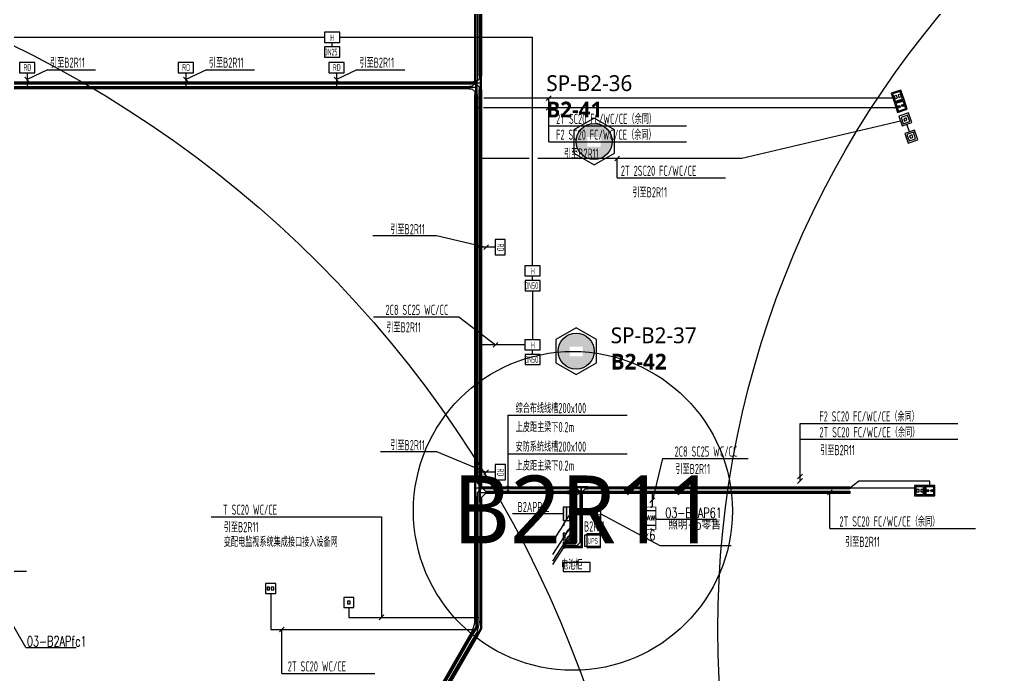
# Model space of a CAD drawing. Extents: x 444086 to 1693832, y -6784 to 371769.
# Drawn here: x 1444194 to 1487082, y 226795 to 255813 of the extents above; entities that cross this region are included whole.
import ezdxf
from ezdxf.enums import TextEntityAlignment as Align

# ---------------------------------------------------------------- set-up
doc = ezdxf.new("R2010")
doc.units = 0
doc.header["$LTSCALE"] = 1000
doc.header["$MEASUREMENT"] = 0
doc.layers.get('0').update_dxf_attribs({"color": 1, "linetype": 'CONTINUOUS'})
for name, color, linetype in [('AE-EL-TXT', 3, 'CONTINUOUS'), ('AP', 7, 'CONTINUOUS'), ('A无产权', 5, 'CONTINUOUS'), ('CABLETRAY_DOTE', 5, 'CONTINUOUS'), ('CABLETRAY_WEAK', 6, 'CONTINUOUS'), ('e-LDZ2', 4, 'CONTINUOUS'), ('E-P-NL', 6, 'CONTINUOUS'), ('e-XDD', 7, 'CONTINUOUS'), ('T-BAS', 11, 'CONTINUOUS'), ('T-BSA TEXT', 7, '485_LINE'), ('T-I-CHANNELS', 2, 'CONTINUOUS'), ('T-INTEGRATE', 1, 'ToTP_LINE'), ('T-METER DATA', 150, 'C_LINE'), ('T-R-BAS', 11, 'CONTINUOUS'), ('T-R-INTEGRATE', 1, 'CONTINUOUS'), ('T-SYSTEM BLOCK', 4, 'CONTINUOUS'), ('T-TEXT', 7, 'CONTINUOUS'), ('T-TEXT-RD', 3, 'CONTINUOUS'), ('T-TL', 2, 'CONTINUOUS'), ('T-电源线槽', 1, 'CONTINUOUS'), ('T-铁塔', 3, 'CONTINUOUS'), ('WALL', 9, 'CONTINUOUS'), ('WIRE-通讯', 4, 'CONTINUOUS')]:
    doc.layers.add(name, color=color, linetype=linetype)
doc.styles.add('_TCH_DIM', font='SIMPLEX', dxfattribs={"bigfont": 'GBCBIG'})
doc.styles.add('_TCH_LABEL', font='COMPLEX', dxfattribs={"bigfont": 'GBCBIG'})
doc.styles.add('_TEL_DIM', font='SIMPLEX', dxfattribs={"width": 0.8, "height": 3.5, "bigfont": 'HZTXT'})
doc.styles.add('GBSTYLE', font='gbxwxt.shx', dxfattribs={"width": 0.6, "bigfont": 'gbhzfs.shx'})
doc.styles.add('HZTXT1', font='txtd.shx', dxfattribs={"width": 0.7, "bigfont": 'hztxt.shx'})
doc.styles.get("Standard").update_dxf_attribs({"font": 'GBENOR', "bigfont": 'GBCBIG'})
doc.linetypes.add('485_LINE', pattern='A,25.7,-3.58,["485",Standard,S=2.54,R=0,X=-3.2,Y=-1.27],-3.85', length=33.13)
doc.linetypes.add('C_LINE', pattern='A,25.7,-2.08,["C",Standard,S=2.54,R=0,X=-0.54,Y=-1.27],-2.35', length=30.13)
doc.linetypes.add('ToTP_LINE', pattern='A,25.7,-6.08,["TO,TP",Standard,S=2.54,R=0,X=-4.5,Y=-1.27],-6.85', length=38.63)

# ---------------------------------------------------------------- blocks, each defined once
blk = doc.blocks.new('空调抄费表')
at = {"layer": 'T-SYSTEM BLOCK'}
blk.add_lwpolyline([(-338, 0), (338, 0), (338, 450), (-338, 450)], close=True, dxfattribs=at)
at = {"layer": 'T-TEXT', "style": 'GBSTYLE', "width": 0.7}
blk.add_text('H', height=281, dxfattribs=at).set_placement((-84, 63))
blk = doc.blocks.new('A$C78FD1D7B')
at = {"layer": 'T-SYSTEM BLOCK'}
blk.add_lwpolyline([(-300, 0), (300, 0), (300, 400), (-300, 400)], close=True, dxfattribs=at)
at = {"layer": 'T-TEXT', "style": 'GBSTYLE', "width": 0.7}
blk.add_text('RD', height=250, dxfattribs=at).set_placement((-149, 88))
blk = doc.blocks.new('$C30226084129344')
at = {"color": 0}
for p, q in [((-0.6, 0), (-0.6, -1.2)), ((0.6, 0), (-0.6, 0)), ((-0.37, -0.45), (-0.37, -0.75)), ((-0.07, -0.45), (-0.37, -0.45)), ((-0.37, -0.75), (-0.07, -0.75)), ((-0.07, -0.75), (-0.07, -0.45)), ((0.12, -0.45), (0.12, -0.75)), ((0.42, -0.45), (0.12, -0.45)), ((0.12, -0.75), (0.42, -0.75)), ((0.42, -0.75), (0.42, -0.45)), ((0.6, -1.2), (0.6, 0)), ((-0.6, -1.2), (0.6, -1.2))]:
    blk.add_line(p, q, dxfattribs=at)
at = {"color": 3, "style": '_TEL_DIM', "width": 0.8, "flags": 9}
blk.add_attdef('A', (0, 0), '', height=0.007, rotation=0.01, dxfattribs=at)
blk = doc.blocks.new('TD')
at = {"layer": 'T-INTEGRATE'}
for p, q in [((-225, 450), (-225, 0)), ((225, 450), (-225, 450)), ((225, 0), (225, 450)), ((-225, 0), (225, 0)), ((-56, 281), (-56, 169)), ((56, 281), (-56, 281)), ((-56, 169), (56, 169)), ((56, 169), (56, 281))]:
    blk.add_line(p, q, dxfattribs=at)
at = {"layer": 'T-INTEGRATE', "style": '_TEL_DIM', "width": 0.8, "flags": 9}
blk.add_attdef('A', (0, 0), '', height=2.63, rotation=180.01, dxfattribs=at)
blk = doc.blocks.new('$equip_U$00000265(GZ顾恪)')
at = {"linetype": 'Continuous'}
for p, q in [((-0.54, 0.7), (-0.54, 0)), ((0.54, 0.7), (0.54, 0))]:
    blk.add_line(p, q, dxfattribs=at)
at = {"const_width": 0.06}
blk.add_lwpolyline([(-0.82, 0.7), (0.82, 0.7), (0.82, 0), (-0.82, 0)], close=True, dxfattribs=at)
for p in [(-0.82, 0.35), (0, 0.7), (0, 0), (0.82, 0.35)]:
    blk.add_point(p)
at = {"color": 7, "style": '_TCH_LABEL'}
blk.add_attdef('$TEXT$', text='', height=0.36, dxfattribs=at).set_placement((-0.004, 0.344), align=Align.MIDDLE_CENTER)
at = {"color": 7, "style": '_TCH_LABEL', "flags": 1}
blk.add_attdef('A', text='', height=0.000025, dxfattribs=at).set_placement((0, 0), align=Align.MIDDLE_CENTER)
blk = doc.blocks.new('T-D2T')
at = {"layer": 'T-SYSTEM BLOCK'}
for points in [[(0, 0), (450, 0), (450, 450), (0, 450)], [(50, 50), (400, 50), (400, 400), (50, 400)], [(87, 169), (199, 169), (199, 281), (87, 281)], [(271, 169), (383, 169), (383, 281), (271, 281)]]:
    blk.add_lwpolyline(points, close=True, dxfattribs=at)
blk = doc.blocks.new('GX1')
at = {"layer": 'T-R-INTEGRATE'}
h = blk.add_hatch(color=256, dxfattribs=at)
edge = h.paths.add_edge_path()
edge.add_arc((137.5, 0), 50, 0, 360)
h = blk.add_hatch(color=256, dxfattribs=at)
edge = h.paths.add_edge_path()
edge.add_arc((312.5, 0), 50, 0, 360)
for p, q in [((450, 225), (0, 225)), ((0, 225), (0, -225)), ((400, 175), (50, 175)), ((50, 175), (50, -175)), ((400, -175), (400, 175)), ((450, -225), (450, 225)), ((0, -225), (450, -225)), ((50, -175), (400, -175))]:
    blk.add_line(p, q, dxfattribs=at)
for centre in [(137.5, 0), (312.5, 0)]:
    blk.add_circle(centre, 50, dxfattribs=at)
blk = doc.blocks.new('T-1DD')
at = {"layer": 'T-SYSTEM BLOCK'}
for points in [[(0, 0), (300, 0), (300, 300), (0, 300)], [(50, 50), (250, 50), (250, 250), (50, 250)], [(113, 113), (187, 113), (187, 187), (113, 187)]]:
    blk.add_lwpolyline(points, close=True, dxfattribs=at)
blk = doc.blocks.new('UPS1111111')
at = {"layer": 'e-LDZ2'}
blk.add_lwpolyline([(1572091, 301016), (1572991, 301016), (1572991, 300641), (1572091, 300641), (1572091, 301016)], dxfattribs=at)
at = {"layer": 'e-XDD', "style": 'HZTXT1', "width": 0.7}
blk.add_text('UPS', height=350, dxfattribs=at).set_placement((1572541, 300659), align=Align.CENTER)
blk = doc.blocks.new('$C30801101522724')
at = {"layer": 'T-SYSTEM BLOCK'}
blk.add_hatch(color=256, dxfattribs=at).paths.add_polyline_path([(0, 0), (0, -0.3), (1.2, -0.3), (1.2, 0)])
blk.add_line((0, 0), (1.2, 0), dxfattribs=at)
blk.add_lwpolyline([(0, -0.3), (1.2, -0.3), (1.2, 0.3), (0, 0.3)], close=True, dxfattribs=at)
at = {"style": '_TEL_DIM', "width": 0.8, "flags": 9}
blk.add_attdef('A', (0, 0), '', height=0.007, rotation=0.01, dxfattribs=at)
blk = doc.blocks.new('UPS')
at = {"layer": 'T-SYSTEM BLOCK'}
blk.add_lwpolyline([(-350, -500), (350, -500), (350, 0), (-350, 0)], close=True, dxfattribs=at)
at = {"layer": 'T-TEXT', "style": 'GBSTYLE', "width": 0.7}
blk.add_text('UPS', height=250, dxfattribs=at).set_placement((-215, -384))

msp = doc.modelspace()

# ---------------------------------------------------------------- hatches: boundary and pattern name
at = {"layer": 'T-SYSTEM BLOCK'}
h = msp.add_hatch(color=256, dxfattribs=at)
edge = h.paths.add_edge_path()
edge.add_arc((1468252, 233476), 52.5, 0, 360)
h.paths.add_polyline_path([(1468634, 233964), (1468767, 234269), (1468542, 234024)])
h = msp.add_hatch(color=256, dxfattribs=at)
edge = h.paths.add_edge_path()
edge.add_arc((1468252, 233476), 52.5, 0, 360)
h.paths.add_polyline_path([(1467869, 232987), (1467736, 232682), (1467961, 232927)])
h = msp.add_hatch(color=256, dxfattribs=at)
h.paths.add_polyline_path([(1468501, 233196), (1468455, 233226), (1468305, 232995, -0.041583), (1468312, 232989)])
h.paths.add_polyline_path([(1468455, 233226), (1468409, 233256), (1468297, 232999, -0.041583), (1468305, 232995)])
h.paths.add_polyline_path([(1468305, 232995, 0.041583), (1468297, 232999), (1468277, 232951)], flags=17)
h.paths.add_polyline_path([(1468312, 232989, 0.041583), (1468305, 232995), (1468277, 232951)], flags=17)
h.paths.add_polyline_path([(1468297, 232999, 0.539871), (1468224, 232951, 1), (1468329, 232951, 0.210266), (1468312, 232989), (1468277, 232951)])
h = msp.add_hatch(color=256, dxfattribs=at)
h.paths.add_polyline_path([(1468501, 232896), (1468455, 232926), (1468305, 232695, -0.041583), (1468312, 232689)])
h.paths.add_polyline_path([(1468455, 232926), (1468409, 232956), (1468297, 232699, -0.041583), (1468305, 232695)])
h.paths.add_polyline_path([(1468305, 232695, 0.041583), (1468297, 232699), (1468277, 232651)], flags=17)
h.paths.add_polyline_path([(1468312, 232689, 0.041583), (1468305, 232695), (1468277, 232651)], flags=17)
h.paths.add_polyline_path([(1468297, 232699, 0.539871), (1468224, 232651, 1), (1468329, 232651, 0.210266), (1468312, 232689), (1468277, 232651)])
h = msp.add_hatch(color=256, dxfattribs=at)
edge = h.paths.add_edge_path()
edge.add_arc((1468277, 232651), 52.5, 0, 360)
h.paths.add_polyline_path([(1467894, 232162), (1467761, 231857), (1467986, 232102)])
h = msp.add_hatch(color=256, dxfattribs=at)
edge = h.paths.add_edge_path()
edge.add_arc((1468277, 232501), 52.5, 0, 360)
h.paths.add_polyline_path([(1467894, 232012), (1467761, 231707), (1467986, 231952)])
h = msp.add_hatch(color=256, dxfattribs=at)
h.paths.add_polyline_path([(1468501, 232746), (1468455, 232776), (1468305, 232545, -0.041583), (1468312, 232539)])
h.paths.add_polyline_path([(1468455, 232776), (1468409, 232806), (1468297, 232549, -0.041583), (1468305, 232545)])
h.paths.add_polyline_path([(1468305, 232545, 0.041583), (1468297, 232549), (1468277, 232501)], flags=17)
h.paths.add_polyline_path([(1468312, 232539, 0.041583), (1468305, 232545), (1468277, 232501)], flags=17)
h.paths.add_polyline_path([(1468297, 232549, 0.539871), (1468224, 232501, 1), (1468329, 232501, 0.210266), (1468312, 232539), (1468277, 232501)])
at = {"layer": 'T-TEXT', "linetype": 'ByBlock'}
h = msp.add_hatch(color=256, dxfattribs=at)
edge = h.paths.add_edge_path()
edge.add_arc((1465785, 235149), 37.5, 0, 360)
h = msp.add_hatch(color=256, dxfattribs=at)
edge = h.paths.add_edge_path()
edge.add_arc((1465785, 234949), 37.5, 0, 360)
at = {"layer": 'WALL', "linetype": 'ByBlock'}
h = msp.add_hatch(dxfattribs=at)
h.set_pattern_fill('ESCHER', color=3)
h.set_pattern_definition([(60, (-1407647.44, -2151355.648), (-30.47999999, -7e-09), [27.94, -2.54]), (180, (-1407647.44, -2151355.648), (15.24, -26.3964543), [27.94, -2.54]), (300, (-1407647.44, -2151355.648), (30.47999999, -7e-09), [27.94, -2.54]), (60, (-1407644.9, -2151355.648), (-30.47999999, -7e-09), [5.08, -25.4]), (300, (-1407644.9, -2151355.648), (30.47999999, -7e-09), [5.08, -25.4]), (60, (-1407648.71, -2151353.448), (-30.47999999, -7e-09), [5.08, -25.4]), (180, (-1407648.71, -2151353.448), (15.24, -26.3964543), [5.08, -25.4]), (300, (-1407648.71, -2151357.848), (30.47999999, -7e-09), [5.08, -25.4]), (180, (-1407648.71, -2151357.848), (15.24, -26.3964543), [5.08, -25.4]), (60, (-1407657.6, -2151355.648), (-30.47999999, -7e-09), [5.08, -25.4]), (300, (-1407657.6, -2151355.648), (30.47999999, -7e-09), [5.08, -25.4]), (60, (-1407642.36, -2151364.447), (-30.47999999, -7e-09), [5.08, -25.4]), (180, (-1407642.36, -2151364.447), (15.24, -26.3964543), [5.08, -25.4]), (300, (-1407642.36, -2151346.85), (30.47999999, -7e-09), [5.08, -25.4]), (180, (-1407642.36, -2151346.85), (15.24, -26.3964543), [5.08, -25.4]), (0, (-1407642.36, -2151351.25), (-15.24, 26.3964543), [17.78, -12.7]), (0, (-1407642.36, -2151360.048), (-15.24, 26.3964543), [17.78, -12.7]), (120, (-1407646.17, -2151349.05), (-30.47999999, 7e-09), [17.78, -12.7]), (120, (-1407653.79, -2151353.448), (-30.47999999, 7e-09), [17.78, -12.7]), (240, (-1407653.79, -2151357.848), (15.23999999, -26.3964543), [17.78, -12.7]), (240, (-1407646.17, -2151362.247), (15.23999999, -26.3964543), [17.78, -12.7])])
h.paths.add_polyline_path([(1468804, 250410, 1), (1470396, 250410, 1)])
h.paths.add_polyline_path([(1469895, 250615), (1469895, 250181), (1469307, 250181), (1469307, 250615)], flags=16)
h = msp.add_hatch(dxfattribs=at)
h.set_pattern_fill('ESCHER', color=3)
h.set_pattern_definition([(60, (-1408442.605, -2160627.002), (-30.47999999, -7e-09), [27.94, -2.54]), (180, (-1408442.605, -2160627.002), (15.24, -26.3964543), [27.94, -2.54]), (300, (-1408442.605, -2160627.002), (30.47999999, -7e-09), [27.94, -2.54]), (60, (-1408440.065, -2160627.002), (-30.47999999, -7e-09), [5.08, -25.4]), (300, (-1408440.065, -2160627.002), (30.47999999, -7e-09), [5.08, -25.4]), (60, (-1408443.875, -2160624.803), (-30.47999999, -7e-09), [5.08, -25.4]), (180, (-1408443.875, -2160624.803), (15.24, -26.3964543), [5.08, -25.4]), (300, (-1408443.875, -2160629.202), (30.47999999, -7e-09), [5.08, -25.4]), (180, (-1408443.875, -2160629.202), (15.24, -26.3964543), [5.08, -25.4]), (60, (-1408452.765, -2160627.002), (-30.47999999, -7e-09), [5.08, -25.4]), (300, (-1408452.765, -2160627.002), (30.47999999, -7e-09), [5.08, -25.4]), (60, (-1408437.525, -2160635.8), (-30.47999999, -7e-09), [5.08, -25.4]), (180, (-1408437.525, -2160635.8), (15.24, -26.3964543), [5.08, -25.4]), (300, (-1408437.525, -2160618.203), (30.47999999, -7e-09), [5.08, -25.4]), (180, (-1408437.525, -2160618.203), (15.24, -26.3964543), [5.08, -25.4]), (0, (-1408437.525, -2160622.603), (-15.24, 26.3964543), [17.78, -12.7]), (0, (-1408437.525, -2160631.402), (-15.24, 26.3964543), [17.78, -12.7]), (120, (-1408441.335, -2160620.403), (-30.47999999, 7e-09), [17.78, -12.7]), (120, (-1408448.955, -2160624.803), (-30.47999999, 7e-09), [17.78, -12.7]), (240, (-1408448.955, -2160629.202), (15.23999999, -26.3964543), [17.78, -12.7]), (240, (-1408441.335, -2160633.601), (15.23999999, -26.3964543), [17.78, -12.7])])
h.paths.add_polyline_path([(1468009, 241139, 1), (1469601, 241139, 1)])
h.paths.add_polyline_path([(1469100, 241344), (1469100, 240910), (1468512, 240910), (1468512, 241344)], flags=16)

# ---------------------------------------------------------------- linework, layer by layer
at = {"layer": 'AE-EL-TXT'}
for p, q in [((1472525, 232529, 0), (1469875, 233950, 0)), ((1475665, 232529, 0), (1472525, 232529, 0))]:
    msp.add_line(p, q, dxfattribs=at)
at = {"layer": 'CABLETRAY_DOTE', "linetype": 'ByBlock'}
for p, q in [((1464375, 253099, 0), (1464375, 293400, 0)), ((1464575, 253299, 0), (1464575, 293600, 0)), ((1464375, 252499, 0), (1464375, 253099, 0)), ((1464575, 252699, 0), (1464575, 253299, 0)), ((1436174, 252999, 0), (1464275, 252999, 0)), ((1436374, 252799, 0), (1464075, 252799, 0)), ((1464375, 252799, 0), (1464075, 252799, 0)), ((1464575, 252999, 0), (1464275, 252999, 0)), ((1464575, 235299, 0), (1464575, 252699, 0)), ((1464375, 252499, 0), (1464375, 235499, 0)), ((1464375, 234699, 0), (1464375, 235499, 0)), ((1464375, 235099, 0), (1464775, 235099, 0)), ((1464575, 234499, 0), (1464575, 235299, 0)), ((1464775, 235099, 0), (1468727, 235099, 0)), ((1469027, 235099, 0), (1468727, 235099, 0)), ((1469327, 235099), (1468727, 235099)), ((1469027, 234799, 0), (1469027, 235099, 0)), ((1469027, 235099), (1469027, 234799)), ((1469327, 235099), (1480907, 235099)), ((1464375, 234699, 0), (1464375, 229253, 0)), ((1464575, 234899, 0), (1464975, 234899, 0)), ((1464975, 234899, 0), (1468428, 234899, 0)), ((1468728, 234899, 0), (1468428, 234899, 0)), ((1468728, 234599, 0), (1468728, 234899, 0)), ((1468728, 233050, 0), (1468728, 234599, 0)), ((1469027, 232800, 0), (1469027, 234799, 0)), ((1464575, 234499, 0), (1464575, 229180, 0)), ((1468728, 233050, 0), (1468728, 232650, 0)), ((1468728, 232650, 0), (1468328, 232650, 0)), ((1468328, 232500, 0), (1468727, 232500, 0)), ((1469027, 232500, 0), (1468727, 232500, 0)), ((1469027, 232800, 0), (1469027, 232500, 0)), ((1464375, 229253, 0), (1464375, 228953, 0)), ((1464575, 229180, 0), (1464575, 228880, 0)), ((1464225, 228693, 0), (1462853, 226306, 0)), ((1464424, 228620, 0), (1463043, 226238, 0)), ((1464375, 228953, 0), (1464225, 228693, 0)), ((1464575, 228880, 0), (1464424, 228620, 0))]:
    msp.add_line(p, q, dxfattribs=at)
at = {"layer": 'CABLETRAY_DOTE'}
for p, q in [((1469028, 234899), (1468428, 234899)), ((1468728, 234899), (1468728, 234599)), ((1469028, 234899), (1480907, 234899))]:
    msp.add_line(p, q, dxfattribs=at)
at = {"layer": 'CABLETRAY_WEAK', "linetype": 'ByBlock'}
for p, q in [((1464525, 253299, 0), (1464525, 293600, 0)), ((1464625, 293600, 0), (1464625, 253299, 0)), ((1436174, 253049, 0), (1464275, 253049, 0)), ((1464275, 253049, 0), (1464275, 252949, 0)), ((1464400, 253049, 0), (1464275, 253049, 0)), ((1464275, 253049, 0), (1464275, 252949, 0)), ((1464525, 253174, 0), (1464400, 253049, 0)), ((1464625, 253299, 0), (1464525, 253299, 0)), ((1464525, 253299, 0), (1464525, 253174, 0)), ((1464625, 253299, 0), (1464525, 253299, 0)), ((1464625, 252699, 0), (1464625, 253299, 0)), ((1464275, 252949, 0), (1436174, 252949, 0)), ((1464275, 252949, 0), (1464400, 252949, 0)), ((1464400, 252949, 0), (1464525, 252824, 0)), ((1464525, 252824, 0), (1464525, 252699, 0)), ((1464525, 252699, 0), (1464625, 252699, 0)), ((1464525, 235299, 0), (1464525, 252699, 0)), ((1464525, 252699, 0), (1464625, 252699, 0)), ((1464625, 252699, 0), (1464625, 235299, 0)), ((1464625, 235299, 0), (1464525, 235299, 0)), ((1464525, 234499, 0), (1464525, 235299, 0)), ((1464525, 235299, 0), (1464625, 235299, 0)), ((1464625, 235299, 0), (1464625, 235124, 0)), ((1464625, 235124, 0), (1464800, 234949, 0)), ((1464800, 234849, 0), (1464625, 234674, 0)), ((1464625, 234674, 0), (1464625, 234499, 0)), ((1464800, 234949, 0), (1464975, 234949, 0)), ((1464975, 234849, 0), (1464800, 234849, 0)), ((1464975, 234949, 0), (1464975, 234849, 0)), ((1464975, 234849, 0), (1464975, 234949, 0)), ((1464975, 234949, 0), (1468428, 234949, 0)), ((1468428, 234849, 0), (1464975, 234849, 0)), ((1468428, 234949, 0), (1468428, 234849, 0)), ((1468778, 234949, 0), (1468428, 234949, 0)), ((1468428, 234949, 0), (1468428, 234849, 0)), ((1468428, 234849, 0), (1468553, 234849, 0)), ((1468553, 234849, 0), (1468678, 234724, 0)), ((1468678, 234724, 0), (1468678, 234599, 0)), ((1468678, 234599, 0), (1468778, 234599, 0)), ((1468678, 233050, 0), (1468678, 234599, 0)), ((1468678, 234599, 0), (1468778, 234599, 0)), ((1468778, 234599, 0), (1468778, 233050, 0)), ((1464525, 229180, 0), (1464525, 234499, 0)), ((1464525, 234499, 0), (1464625, 234499, 0)), ((1464625, 234499, 0), (1464525, 234499, 0)), ((1464625, 234499, 0), (1464625, 229180, 0)), ((1468778, 233050, 0), (1468678, 233050, 0)), ((1468678, 232875, 0), (1468678, 233050, 0)), ((1468678, 233050, 0), (1468778, 233050, 0)), ((1468778, 233050, 0), (1468778, 232600, 0)), ((1468428, 232700, 0), (1468328, 232600, 0)), ((1468328, 232700, 0), (1468428, 232600, 0)), ((1468328, 232600, 0), (1468328, 232700, 0)), ((1468328, 232700, 0), (1468503, 232700, 0)), ((1468778, 232600, 0), (1468328, 232600, 0)), ((1468503, 232700, 0), (1468678, 232875, 0)), ((1464444, 228753, 0), (1464525, 229055, 0)), ((1464625, 229180, 0), (1464525, 229180, 0)), ((1464525, 229055, 0), (1464525, 229180, 0)), ((1464525, 229180, 0), (1464625, 229180, 0)), ((1464625, 229180, 0), (1464625, 228866, 0)), ((1462999, 226263, 0), (1464381, 228645, 0)), ((1464468, 228595, 0), (1463086, 226213, 0)), ((1464381, 228645, 0), (1464444, 228753, 0)), ((1464381, 228645, 0), (1464468, 228595, 0)), ((1464468, 228595, 0), (1464381, 228645, 0)), ((1464625, 228866, 0), (1464468, 228595, 0))]:
    msp.add_line(p, q, dxfattribs=at)
at = {"layer": 'CABLETRAY_WEAK'}
for p, q in [((1469028, 234949), (1468428, 234949)), ((1468428, 234949), (1468428, 234849)), ((1468428, 234849), (1468553, 234849)), ((1468553, 234849), (1468678, 234724)), ((1468678, 234724), (1468678, 234599)), ((1468678, 234599), (1468778, 234599)), ((1468778, 234724), (1468903, 234849)), ((1468778, 234599), (1468778, 234724)), ((1468903, 234849), (1469028, 234849)), ((1469028, 234849), (1469028, 234949)), ((1469028, 234949), (1480907, 234949)), ((1469028, 234849), (1469028, 234949)), ((1480907, 234849), (1469028, 234849)), ((1480907, 234949), (1480907, 234849))]:
    msp.add_line(p, q, dxfattribs=at)
at = {"layer": 'CABLETRAY_WEAK', "elevation": 0}
msp.add_lwpolyline([(1468227, 232601), (1468327, 232601), (1468327, 232701), (1468227, 232701)], close=True, dxfattribs=at)
at = {"layer": 'T-BAS'}
for p, q in [((1444482, 228035, 0), (1443624, 229523, 0)), ((1458759, 229800), (1458759, 229371)), ((1458759, 229371), (1464525, 229371))]:
    msp.add_line(p, q, dxfattribs=at)
at = {"layer": 'T-BAS', "linetype": 'ByBlock'}
msp.add_line((1444482, 228035, 0), (1446704, 228036, 0), dxfattribs=at)
at = {"layer": 'T-BAS', "color": 3}
msp.add_circle((1468662, 234081), 7049, dxfattribs=at)
at = {"layer": 'T-BSA TEXT', "linetype": 'ByBlock'}
for p, q in [((1445442, 253576, 0), (1444538, 253150, 0)), ((1445442, 253576, 0), (1447564, 253576, 0)), ((1452461, 253576, 0), (1451557, 253150, 0)), ((1452461, 253576, 0), (1454583, 253576, 0)), ((1459117, 253576), (1458212, 253150)), ((1459117, 253576), (1461239, 253576)), ((1444644, 253044, 0), (1444432, 253256, 0)), ((1451663, 253044, 0), (1451451, 253256, 0)), ((1458318, 253044), (1458106, 253256)), ((1467486, 252227, 0), (1467698, 252439, 0)), ((1467592, 250404, 0), (1467592, 252333, 0)), ((1467486, 251801, 0), (1467698, 252013, 0)), ((1467592, 251104, 0), (1473691, 251104, 0)), ((1467592, 250404, 0), (1473691, 250404, 0)), ((1470512, 249554, 0), (1470724, 249766, 0)), ((1470618, 248807, 0), (1470618, 249660, 0)), ((1470618, 248807, 0), (1475402, 248807, 0)), ((1459817, 246250), (1462625, 246250)), ((1462625, 246250), (1464825, 245739, 0)), ((1464719, 245633, 0), (1464931, 245845, 0)), ((1459851, 242658), (1463624, 242658)), ((1463624, 242658), (1465236, 241425)), ((1465130, 241319), (1465342, 241532)), ((1478702, 235400), (1478702, 237946, 0)), ((1478702, 237946, 0), (1485671, 237946, 0)), ((1478702, 237246, 0), (1485671, 237246, 0)), ((1460152, 236701, 0), (1462625, 236701, 0)), ((1462625, 236701, 0), (1464826, 235788)), ((1472630, 236394), (1472175, 234550)), ((1472630, 236394), (1476404, 236394)), ((1464720, 235682), (1464932, 235894)), ((1478596, 235494), (1478808, 235706)), ((1478596, 235294), (1478808, 235506)), ((1472069, 234444), (1472281, 234656)), ((1479916, 234795), (1480129, 235007)), ((1480023, 233301), (1480023, 234901)), ((1452665, 233822), (1460200, 233822)), ((1460200, 233822), (1460200, 229371)), ((1480023, 233301), (1486464, 233301)), ((1440097, 231408), (1444513, 231408, 0)), ((1460094, 229265), (1460306, 229478)), ((1455687, 228729), (1455899, 228941)), ((1455793, 226891), (1455793, 228835)), ((1455793, 226891), (1459899, 226891))]:
    msp.add_line(p, q, dxfattribs=at)
at = {"layer": 'T-I-CHANNELS', "linetype": 'ByBlock'}
for p, q in [((1464325, 253099, 0), (1464325, 293400, 0)), ((1464425, 293400, 0), (1464425, 253099, 0)), ((1464425, 253099, 0), (1464325, 253099, 0)), ((1464325, 253099, 0), (1464325, 252974, 0)), ((1464425, 253099, 0), (1464325, 253099, 0)), ((1464425, 252499, 0), (1464425, 253099, 0)), ((1436374, 252849, 0), (1464075, 252849, 0)), ((1464075, 252749, 0), (1436374, 252749, 0)), ((1464075, 252849, 0), (1464075, 252749, 0)), ((1464200, 252849, 0), (1464075, 252849, 0)), ((1464075, 252849, 0), (1464075, 252749, 0)), ((1464075, 252749, 0), (1464200, 252749, 0)), ((1464325, 252974, 0), (1464200, 252849, 0)), ((1464200, 252749, 0), (1464325, 252624, 0)), ((1464325, 252624, 0), (1464325, 252499, 0)), ((1464325, 235499, 0), (1464325, 252499, 0)), ((1464325, 252499, 0), (1464425, 252499, 0)), ((1464325, 252499, 0), (1464425, 252499, 0)), ((1464425, 252499, 0), (1464425, 235499, 0)), ((1464425, 235499, 0), (1464325, 235499, 0)), ((1464325, 234699, 0), (1464325, 235499, 0)), ((1464325, 235499, 0), (1464425, 235499, 0)), ((1464425, 235499, 0), (1464425, 235324, 0)), ((1464425, 235324, 0), (1464600, 235149, 0)), ((1464600, 235049, 0), (1464425, 234874, 0)), ((1464600, 235149, 0), (1464775, 235149, 0)), ((1464775, 235049, 0), (1464600, 235049, 0)), ((1464775, 235149, 0), (1464775, 235049, 0)), ((1464775, 235049, 0), (1464775, 235149, 0)), ((1464775, 235149, 0), (1468727, 235149, 0)), ((1468727, 235049, 0), (1464775, 235049, 0)), ((1468727, 235149, 0), (1468727, 235049, 0)), ((1469077, 235149, 0), (1468727, 235149, 0)), ((1468727, 235149, 0), (1468727, 235049, 0)), ((1469327, 235149), (1468727, 235149)), ((1468727, 235149), (1468727, 235049)), ((1468727, 235049, 0), (1468852, 235049, 0)), ((1468727, 235049), (1468852, 235049)), ((1468852, 235049, 0), (1468977, 234924, 0)), ((1468852, 235049), (1468977, 234924)), ((1469077, 234924), (1469202, 235049)), ((1469202, 235049), (1469327, 235049)), ((1469327, 235049), (1469327, 235149)), ((1469327, 235149), (1480907, 235149)), ((1469327, 235049), (1469327, 235149)), ((1480907, 235049), (1469327, 235049)), ((1480907, 235149), (1480907, 235049)), ((1464325, 229253, 0), (1464325, 234699, 0)), ((1464325, 234699, 0), (1464425, 234699, 0)), ((1464425, 234699, 0), (1464325, 234699, 0)), ((1464425, 234874, 0), (1464425, 234699, 0)), ((1464425, 234699, 0), (1464425, 229253, 0)), ((1468977, 234924, 0), (1468977, 234799, 0)), ((1468977, 234924), (1468977, 234799)), ((1468977, 234799, 0), (1469077, 234799, 0)), ((1468977, 232800, 0), (1468977, 234799, 0)), ((1468977, 234799, 0), (1469077, 234799, 0)), ((1468977, 234799), (1469077, 234799)), ((1469077, 234799), (1469077, 234924)), ((1469077, 234799, 0), (1469077, 232800, 0)), ((1468428, 232550, 0), (1468328, 232450, 0)), ((1468328, 232550, 0), (1468428, 232450, 0)), ((1468328, 232450, 0), (1468328, 232550, 0)), ((1468328, 232550, 0), (1468727, 232550, 0)), ((1468727, 232550, 0), (1468727, 232450, 0)), ((1468727, 232450, 0), (1468727, 232550, 0)), ((1468727, 232550, 0), (1468852, 232550, 0)), ((1468852, 232550, 0), (1468977, 232675, 0)), ((1469077, 232800, 0), (1468977, 232800, 0)), ((1468977, 232675, 0), (1468977, 232800, 0)), ((1468977, 232800, 0), (1469077, 232800, 0)), ((1469077, 232800, 0), (1469077, 232450, 0)), ((1468727, 232450, 0), (1468328, 232450, 0)), ((1469077, 232450, 0), (1468727, 232450, 0)), ((1464244, 228826, 0), (1464325, 229128, 0)), ((1464425, 229253, 0), (1464325, 229253, 0)), ((1464325, 229128, 0), (1464325, 229253, 0)), ((1464325, 229253, 0), (1464425, 229253, 0)), ((1464425, 229253, 0), (1464425, 228940, 0)), ((1462810, 226331, 0), (1464182, 228718, 0)), ((1464269, 228668, 0), (1462896, 226281, 0)), ((1464182, 228718, 0), (1464244, 228826, 0)), ((1464182, 228718, 0), (1464269, 228668, 0)), ((1464269, 228668, 0), (1464182, 228718, 0)), ((1464425, 228940, 0), (1464269, 228668, 0))]:
    msp.add_line(p, q, dxfattribs=at)
at = {"layer": 'T-I-CHANNELS', "elevation": 0}
msp.add_lwpolyline([(1468227, 232451), (1468327, 232451), (1468327, 232551), (1468227, 232551)], close=True, dxfattribs=at)
at = {"layer": 'T-INTEGRATE'}
for p, q in [((1455302, 230421), (1455302, 228835)), ((1455302, 228835), (1464466, 228835))]:
    msp.add_line(p, q, dxfattribs=at)
at = {"layer": 'T-METER DATA'}
for p, q in [((1443381, 255022), (1457681, 255022)), ((1458356, 255022), (1466882, 255022)), ((1466882, 244919), (1466882, 255022)), ((1466882, 243814), (1466882, 241650)), ((1466545, 241425), (1464625, 241425))]:
    msp.add_line(p, q, dxfattribs=at)
at = {"layer": 'T-METER DATA', "linetype": 'ByBlock'}
for p, q in [((1472175, 234250, 0), (1472175, 234849)), ((1472329, 233716, 0), (1474977, 233716, 0))]:
    msp.add_line(p, q, dxfattribs=at)
at = {"layer": 'T-R-INTEGRATE', "color": 4}
for p, q in [((1444538, 253450, 0), (1444538, 252849, 0)), ((1451557, 253450, 0), (1451557, 252849, 0)), ((1458212, 253450), (1458212, 252849, 0)), ((1465225, 245739, 0), (1464425, 245739, 0)), ((1465227, 235788), (1464425, 235788, 0))]:
    msp.add_line(p, q, dxfattribs=at)
at = {"layer": 'T-R-INTEGRATE'}
for p, q in [((1464480, 252333, 0), (1464425, 252333, 0)), ((1482803, 252333, 0), (1464730, 252333)), ((1480907, 235099), (1481291, 235400)), ((1480907, 235099), (1483767, 235099)), ((1484441, 235400), (1481291, 235400)), ((1484441, 235200), (1484441, 235400))]:
    msp.add_line(p, q, dxfattribs=at)
at = {"layer": 'T-R-INTEGRATE', "elevation": 0}
for points in [[(1464474, 251907), (1464425, 251907)], [(1482947, 251907), (1464715, 251907)], [(1483147, 251316), (1476129, 249660), (1467106, 249660)], [(1466726, 249660), (1464625, 249660)]]:
    msp.add_lwpolyline(points, dxfattribs=at)
msp.add_lwpolyline([(1469875, 232462), (1469875, 233062), (1469275, 233062), (1469275, 232462)], close=True, dxfattribs=at)
at = {"layer": 'T-R-INTEGRATE'}
for centre, radius in [((1517663, 228825), 42594), ((1422060, 209681), 50000)]:
    msp.add_circle(centre, radius, dxfattribs=at)
at = {"layer": 'T-SYSTEM BLOCK'}
for p, q in [((1458018, 254593), (1458018, 254797)), ((1483546, 250844, 0), (1483428, 251174, 0)), ((1466882, 244264), (1466882, 244469)), ((1466882, 240996), (1466882, 241200)), ((1468252, 233476), (1468767, 234269)), ((1468792, 233744), (1468277, 232951)), ((1468252, 233476), (1467736, 232682)), ((1468792, 233444, 0), (1468277, 232651, 0)), ((1468277, 232951), (1467761, 232157)), ((1468792, 233294, 0), (1468277, 232501, 0)), ((1468277, 232651, 0), (1467761, 231857, 0)), ((1468277, 232501, 0), (1467761, 231707, 0))]:
    msp.add_line(p, q, dxfattribs=at)
at = {"layer": 'T-SYSTEM BLOCK', "elevation": 0}
for points in [[(1457681, 254143), (1458356, 254143), (1458356, 254593), (1457681, 254593)], [(1466545, 243814), (1467220, 243814), (1467220, 244264), (1466545, 244264)], [(1466545, 240546), (1467220, 240546), (1467220, 240996), (1466545, 240996)], [(1468227, 231400), (1469427, 231400), (1469427, 231800), (1468227, 231800)]]:
    msp.add_lwpolyline(points, close=True, dxfattribs=at)
at = {"layer": 'T-TEXT', "linetype": 'ByBlock'}
for p, q in [((1465785, 238310, 0), (1465785, 234949, 0)), ((1465785, 238310, 0), (1471061, 238310, 0)), ((1465785, 236608, 0), (1471061, 236608, 0))]:
    msp.add_line(p, q, dxfattribs=at)
at = {"layer": 'T-TEXT'}
msp.add_line((1468227, 233950, 0), (1465994, 233950, 0), dxfattribs=at)
at = {"layer": 'T-TEXT', "linetype": 'ByBlock'}
for centre in [(1465785, 235149, 0), (1465785, 234949, 0)]:
    msp.add_circle(centre, 37.5, dxfattribs=at)
at = {"layer": 'T-电源线槽', "elevation": 0}
msp.add_lwpolyline([(1468227, 233451), (1468277, 233451), (1468277, 233501), (1468227, 233501)], close=True, dxfattribs=at)
at = {"layer": 'T-铁塔', "linetype": 'ByBlock'}
msp.add_lwpolyline([(1468227, 233101), (1468227, 232801), (1468327, 232801), (1468327, 233101)], close=True, dxfattribs=at)
at = {"layer": 'WALL', "color": 3, "linetype": 'ByBlock'}
for points in [[(1470498, 249900), (1470496, 250935), (1469597, 251451), (1468702, 250931), (1468704, 249895), (1469603, 249380)], [(1469703, 240628), (1469700, 241664), (1468802, 242179), (1467907, 241659), (1467909, 240624), (1468808, 240108)]]:
    msp.add_lwpolyline(points, close=True, dxfattribs=at)
for centre in [(1469600, 250410), (1468805, 241139)]:
    msp.add_circle(centre, 796, dxfattribs=at)

# ---------------------------------------------------------------- block references
at = {"layer": 'E-P-NL', "xscale": 0.6666666667442769, "yscale": 0.6666666667442769, "zscale": 0.6666666667442769, "rotation": 90}
msp.add_blockref('UPS1111111', (1670303, -814410, 0), dxfattribs=at)
at = {"layer": 'T-BAS'}
msp.add_blockref('TD', (1458759, 229800), dxfattribs=at)
at = {"layer": 'T-INTEGRATE', "xscale": 375.0000142026693, "yscale": 375.0000142026693, "zscale": 375.0000142026693, "rotation": 180}
msp.add_blockref('$C30226084129344', (1455302, 230421), dxfattribs=at)
at = {"layer": 'T-METER DATA'}
for p in [(1458018, 254797), (1466882, 244469), (1466882, 241200)]:
    msp.add_blockref('空调抄费表', p, dxfattribs=at)
at = {"layer": 'T-METER DATA', "linetype": 'ByBlock'}
ref = msp.add_blockref('$equip_U$00000265(GZ顾恪)', (1471905, 233758), dxfattribs=dict(at, xscale=600, yscale=600, zscale=600, rotation=269.9999999971541))
ref.add_attrib('$TEXT$', 'AW', dxfattribs={"layer": '0', "color": 7, "height": 216, "style": '_TCH_LABEL'}).set_placement((1472111, 233761), align=Align.MIDDLE_CENTER)
at = {"layer": 'T-R-BAS', "xscale": 1.500000000129861, "yscale": 1.500000000129861, "zscale": 1.500000000129861, "rotation": 18.85966119628424}
for p in [(1483220, 251103, 0), (1483479, 250346, 0)]:
    msp.add_blockref('T-1DD', p, dxfattribs=at)
at = {"layer": 'T-R-INTEGRATE'}
for p, xscale, yscale, zscale, rotation in [((1483372, 252051, 0), 0.9981999999999834, 0.9981999999999834, 0.9981999999999834, 198.6541290268873), ((1484665, 234975), 0.9982, 0.9982, 0.9982, 180)]:
    msp.add_blockref('GX1', p, dxfattribs=dict(at, xscale=xscale, yscale=yscale, zscale=zscale, rotation=rotation))
at = {"layer": 'T-SYSTEM BLOCK', "xscale": 500, "yscale": 500, "zscale": 500, "rotation": 269.9999999999999}
msp.add_blockref('$C30801101522724', (1468377, 234250, 0), dxfattribs=at)
at = {"layer": 'T-SYSTEM BLOCK'}
msp.add_blockref('UPS', (1469525, 233012, 0), dxfattribs=at)
at = {"layer": 'T-TL', "linetype": 'ByBlock', "xscale": 0.998200000003625, "yscale": 0.998200000003625, "zscale": 0.998200000003625, "rotation": 18.65412902677196}
msp.add_blockref('T-D2T', (1482875, 252120, 0), dxfattribs=at)
at = {"layer": 'T-TL', "linetype": 'ByBlock', "xscale": 0.9982, "yscale": 0.9982, "zscale": 0.9982}
msp.add_blockref('T-D2T', (1483767, 234750), dxfattribs=at)
at = {"layer": 'WIRE-通讯', "xscale": 1.125, "yscale": 1.125, "zscale": 1.125}
for p in [(1444538, 253450, 0), (1451557, 253450, 0), (1458212, 253450)]:
    msp.add_blockref('A$C78FD1D7B', p, dxfattribs=at)
at = {"layer": 'WIRE-通讯', "xscale": 1.125, "yscale": 1.125, "zscale": 1.125, "rotation": 270}
for p in [(1465225, 245739, 0), (1465227, 235788)]:
    msp.add_blockref('A$C78FD1D7B', p, dxfattribs=at)

# ---------------------------------------------------------------- texts
at = {"layer": 'AP', "color": 3, "char_height": 700, "attachment_point": 1}
for s, insert in [('{\\fMicrosoft YaHei|b0|i0|c134|p34;SP-B2-36\\P\\fMicrosoft YaHei|b1|i0|c134|p34;\\C1;B2-41}', (1467490, 253343)), ('{\\fMicrosoft YaHei|b0|i0|c134|p34;SP-B2-37\\P\\fMicrosoft YaHei|b1|i0|c134|p34;\\C1;B2-42}', (1470335, 242194))]:
    msp.add_mtext_dynamic_manual_height_columns(s, width=3644.11, gutter_width=12.5, heights=[0], dxfattribs=dict(at, insert=insert))
at = {"layer": 'A无产权', "color": 3, "insert": (1463351, 235644, 0), "char_height": 3000, "attachment_point": 1, "style": '_TCH_DIM'}
msp.add_mtext_dynamic_manual_height_columns('{\\fMicrosoft YaHei|b0|i0|c134|p34;B2R11}', width=5863.74, gutter_width=1750, heights=[0], dxfattribs=at)
at = {"layer": 'T-BAS', "linetype": 'ByBlock', "style": 'HZTXT1', "width": 0.7}
msp.add_text('03-B2APfc1', height=450, dxfattribs=at).set_placement((1444525, 228087, 0))
at = {"layer": 'T-BSA TEXT', "linetype": 'ByBlock', "style": 'GBSTYLE', "width": 0.7}
for s, p in [('引至B2R11', (1445549, 253678, 0)), ('引至B2R11', (1452568, 253678, 0)), ('引至B2R11', (1459224, 253678)), ('2T SC20 FC/WC/CE（余同）', (1467919, 251190, 0)), ('F2 SC20 FC/WC/CE（余同）', (1467919, 250490, 0)), ('引至B2R11', (1468267, 249655, 0)), ('2T 2SC20 FC/WC/CE', (1470780, 248893, 0)), ('引至B2R11', (1471292, 247946, 0)), ('引至B2R11', (1460590, 246312)), ('2C8 SC25 WC/CC', (1460377, 242744)), ('引至B2R11', (1460414, 241974)), ('F2 SC20 FC/WC/CE（余同）', (1479557, 238032, 0)), ('2T SC20 FC/WC/CE（余同）', (1479557, 237332, 0)), ('引至B2R11', (1460590, 236762, 0)), ('2C8 SC25 WC/CC', (1473156, 236480)), ('引至B2R11', (1479594, 236542, 0)), ('引至B2R11', (1473193, 235709)), ('T SC20 WC/CE', (1453191, 233908)), ('2T SC20 FC/WC/CE（余同）', (1480444, 233387)), ('引至B2R11', (1453228, 233137)), ('变配电监视系统集成接口接入设备网', (1453228, 232488)), ('引至B2R11', (1480697, 232487)), ('2T SC20 WC/CE', (1456056, 226977))]:
    msp.add_text(s, height=450, dxfattribs=at).set_placement(p)
at = {"layer": 'T-METER DATA', "linetype": 'ByBlock', "style": 'HZTXT1', "width": 0.7}
for s, p in [('03-B2AP61', (1472741, 233768, 0)), ('照明+5零售', (1472877, 233255, 0)), ('x6', (1471807, 232777, 0))]:
    msp.add_text(s, height=450, dxfattribs=at).set_placement(p)
at = {"layer": 'T-SYSTEM BLOCK', "color": 0, "style": 'GBSTYLE', "width": 0.6}
for s, p in [('DN25', (1457658, 254219)), ('DN50', (1466522, 243891)), ('DN50', (1466522, 240622))]:
    msp.add_text(s, height=300, dxfattribs=at).set_placement(p)
at = {"layer": 'T-TEXT', "linetype": 'ByBlock', "style": 'GBSTYLE', "width": 0.7}
for s, p in [('综合布线线槽200x100', (1466127, 238400, 0)), ('上皮距主梁下0.2m', (1466135, 237559, 0)), ('安防系统线槽200x100', (1466127, 236697, 0)), ('上皮距主梁下0.2m', (1466135, 235857, 0))]:
    msp.add_text(s, height=450, dxfattribs=at).set_placement(p)
at = {"layer": 'T-TEXT', "style": 'GBSTYLE', "width": 0.7}
for s, p in [('B2APR12', (1466217, 234028, 0)), ('电池柜', (1468140, 231478, 0))]:
    msp.add_text(s, height=450, dxfattribs=at).set_placement(p)
at = {"layer": 'T-TEXT-RD', "style": 'GBSTYLE', "width": 0.7}
msp.add_text('B2R11', height=450, dxfattribs=at).set_placement((1469152, 233166))

doc.saveas('drawing.dxf')
